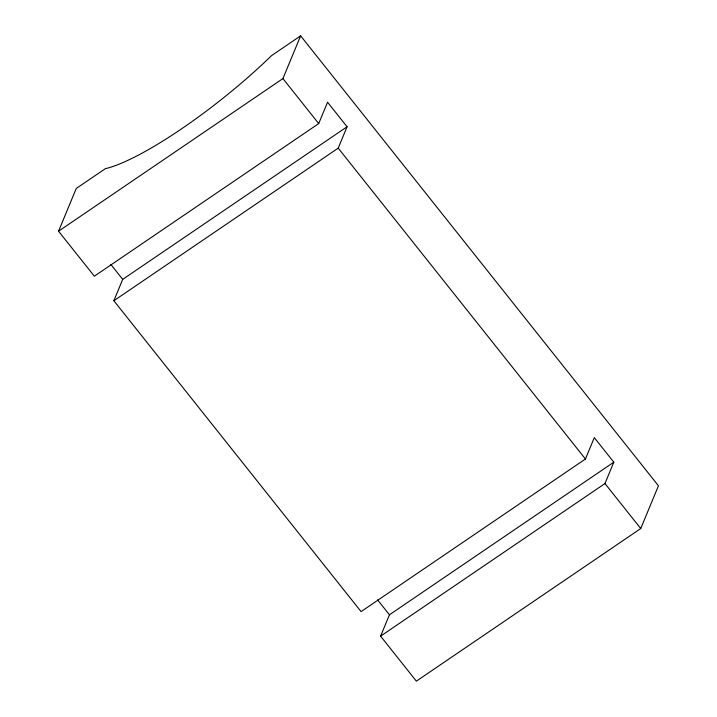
<?xml version="1.0" encoding="UTF-8"?>
<svg xmlns="http://www.w3.org/2000/svg" width="717" height="717" viewBox="0 0 717 717"><rect width="100%" height="100%" fill="white"/><g stroke="black" fill="none" stroke-linecap="round" stroke-linejoin="round"><path stroke-width="1.08" d="M58.552 231.206L76.253 188.463L105.345 168.674A147.093 29.935 -38.5 0 0 271.537 55.63L300.629 35.85L658.448 485.794L640.747 528.537L416.371 681.15L380.593 636.158L389.448 614.783L613.815 462.178L594.294 437.63L585.439 459.005L361.072 611.61L113.851 300.737L122.706 279.37L347.073 126.757L327.552 102.217L318.707 123.584L94.339 276.197L58.552 231.206L282.919 78.592L300.629 35.85M113.851 300.737L338.218 148.132L347.073 126.757M380.593 636.158L604.96 483.545L613.815 462.178M282.919 78.592L318.707 123.584M338.218 148.132L585.439 459.005M604.96 483.545L640.747 528.537M110.857 264.465L122.706 279.37M377.59 599.887L389.448 614.783"/></g></svg>
